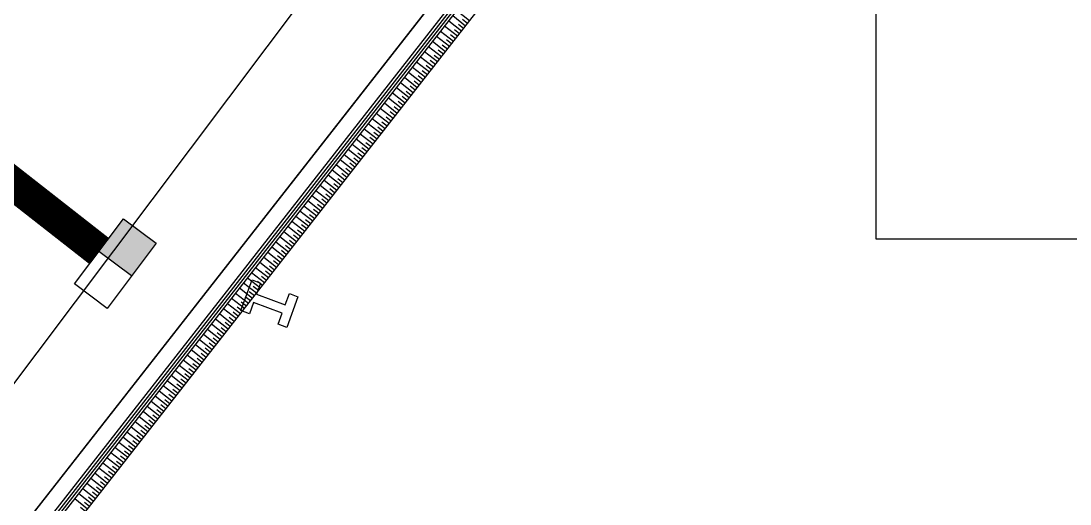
# Model space of a CAD drawing. Extents: x -111898 to 889894, y -2 to 1194865.
# Drawn here: x 553955 to 566820, y 919654 to 925577 of the extents above; entities that cross this region are included whole.
import ezdxf

# ---------------------------------------------------------------- set-up
doc = ezdxf.new("R2010")
doc.units = 0
doc.header["$LTSCALE"] = 10
doc.header["$MEASUREMENT"] = 0
doc.layers.get('Defpoints').update_dxf_attribs({"color": 210})
for name, color, linetype in [('0-WALL', 252, 'Continuous'), ('10平面$0$99平面图例外参$0$A-HATCH-2', 251, 'Continuous'), ('10平面$0$A-LIN-V', 9, 'Continuous'), ('Gps-ZF雨水', 4, 'TG_Y'), ('TWT_雨水口', 4, 'Continuous'), ('WALL', 252, 'Continuous')]:
    doc.layers.add(name, color=color, linetype=linetype)
doc.styles.add('TG_LINETYPE', font='SIMPLEX', dxfattribs={"width": 0.8, "height": 3.5, "bigfont": 'HZTXT'})
doc.linetypes.add('TG_Y', pattern='A,2,-0.3,["Y",TG_LINETYPE,S=0.1,R=0,X=-0.25,Y=-0.15],0', length=2.3)

# ---------------------------------------------------------------- blocks, each defined once
blk = doc.blocks.new('10平面$0$99平面图例外参$0$$LinePat$填挖边坡')
at = {"color": 0}
for p, q in [((0, 0), (0, -1500)), ((300, 0), (300, -600))]:
    blk.add_line(p, q, dxfattribs=at)
at = {"layer": 'Defpoints', "color": 0}
blk.add_point((600, 0), dxfattribs=at)
blk = doc.blocks.new('$TwtSys$00000424')
for p, q in [((-500, 250), (500, 250)), ((-500, -250), (-500, 250)), ((0, -250), (0, 250)), ((500, 250), (500, -250)), ((500, -250), (-500, -250))]:
    blk.add_line(p, q)
blk.add_solid([(0, 250), (500, 250), (0, -250), (500, -250)])

msp = doc.modelspace()

# ---------------------------------------------------------------- hatches: boundary and pattern name
at = {"layer": '0-WALL'}
h = msp.add_hatch(dxfattribs=at)
h.set_pattern_fill('草坪或沼泽', color=8, scale=400, angle=-0.200257)
h.set_pattern_definition([(359.79974, (-824318.4, 704905.5), (1605.5824, 1594.398), [240, -48, 64, -48, 240, -960]), (359.79974, (-824398.3, 704953.8), (1605.5824, 1594.398), [160, -120, 240, -120, 160, -800]), (359.79974, (-823836, 705591.9), (1605.5824, 1594.398), [200, -80, 200, -1120]), (359.79974, (-824634.9, 705914.7), (1605.5824, 1594.398), [80, -160, 80, -1280]), (89.79974, (-824474.9, 705914.1), (-1594.398, 1605.5824), [144, -1456]), (89.79974, (-823998.3, 704952.4), (-1594.398, 1605.5824), [160, -1440]), (89.79974, (-823596, 705591), (-1594.398, 1605.5824), [160, -1440]), (44.79974, (-823790.3, 704935.7), (5.5922, 1599.9902), [160, -2102.7417]), (134.79974, (-824206.3, 704937.2), (-1599.9902, 5.5922), [160, -2102.7417]), (63.23469, (-823838.3, 704943.9), (5.5922, 1599.99023), [160, -3417.7088]), (75.7635, (-823918.27, 704952.15), (5.59221, 1599.99023), [160, -6436.969]), (75.7635, (-823516.03, 705590.75), (5.59221, 1599.99023), [128, -6468.969]), (75.7635, (-824442.9, 705914), (5.59221, 1599.99023), [112, -6484.969]), (103.835987, (-824078.27, 704952.7), (5.59221, 1599.99023), [160, -6436.969]), (103.835987, (-823676.03, 705591.3), (5.59221, 1599.99023), [128, -6468.969]), (103.835987, (-824506.9, 705914.2), (5.59221, 1599.99023), [112, -6484.969]), (116.364795, (-824158.3, 704945), (5.5922, 1599.99023), [160, -3417.7069])])
edge = h.paths.add_edge_path()
edge.add_line((741503.08, 933538.38), (741712.87, 934018.57))
edge.add_line((741712.87, 934018.57), (745060.96, 941812.89))
edge.add_line((745060.96, 941812.89), (766890.86, 1001849.76))
edge.add_line((766890.86, 1001849.76), (760346.98, 1016169.02))
edge.add_line((760346.98, 1016169.02), (737579.78, 1026362.54))
edge.add_line((737579.78, 1026362.54), (720756.11, 1037729.77))
edge.add_line((720756.11, 1037729.77), (653654.65, 1067773.01))
edge.add_line((653654.65, 1067773.01), (467795.25, 820503.81))
edge.add_line((467795.25, 820503.81), (468143.58, 820404.89))
edge.add_line((468143.58, 820404.89), (647181.92, 1058601.18))
edge.add_line((647181.92, 1058601.18), (648464.56, 1058132.56))
edge.add_line((648464.56, 1058132.56), (650350.23, 1063296.8))
edge.add_line((650350.23, 1063296.8), (720796.15, 1037558.69))
edge.add_line((720796.15, 1037558.69), (718909.6, 1032395.07))
edge.add_line((718909.6, 1032395.07), (725484.49, 1029992.9))
edge.add_line((725484.49, 1029992.9), (726513.26, 1032808.65))
edge.add_line((726513.26, 1032808.65), (729331.07, 1031779.14))
edge.add_line((729331.07, 1031779.14), (728302.36, 1028963.46))
edge.add_line((728302.36, 1028963.46), (747084.56, 1022101.19))
edge.add_line((747084.56, 1022101.19), (755217.14, 1018452.95))
edge.add_arc((743028.5, 1006160.87), 17310.64, -14.619994, 45.242091, ccw=False)
edge.add_line((759778.64, 1001791.54), (760685.99, 1001458.08))
edge.add_line((760685.99, 1001458.08), (765094.65, 999847.31))
edge.add_line((765094.65, 999847.31), (740941.69, 933744.02))
edge.add_line((740941.69, 933744.02), (741503.08, 933538.38))

# ---------------------------------------------------------------- linework, layer by layer
for p, q in [((564439.71, 932754.25), (564439.71, 922906.92)), ((564439.71, 922906.92), (573181.91, 922906.92))]:
    msp.add_line(p, q, dxfattribs=at)
msp.add_lwpolyline([(538866.53, 897594.94), (540564.37, 902241.95), (583454.23, 957054.5), (585074.39, 956462.56), (585689.2, 958145.32, 0.20332738), (578593.17, 954034.59), (536751.57, 898367.67)], format="xyb", close=True, dxfattribs=at)
at = {"layer": '10平面$0$A-LIN-V', "color": 8}
msp.add_line((541012.29, 902010.93), (572771.16, 942592.39), dxfattribs=at)
at = {"layer": 'Gps-ZF雨水', "ltscale": 0.1, "const_width": 400}
msp.add_lwpolyline([(552423.39, 924704.58), (554913.74, 922755.65)], dxfattribs=at)
at = {"layer": 'WALL', "color": 8}
for p, q in [((540746.79, 902158.45), (572549.71, 942796.2)), ((540776.29, 902142.06), (572575.96, 942775.65)), ((540805.79, 902125.67), (572602.21, 942755.11)), ((540835.29, 902109.28), (572628.46, 942734.57))]:
    msp.add_line(p, q, dxfattribs=at)
msp.add_lwpolyline([(539724.47, 899943.12), (540564.37, 902241.95), (575898.74, 947392.18), (576134.99, 947207.29)], dxfattribs=at)
msp.add_lwpolyline([(557351.89, 922195.19), (557214.62, 921819.48), (557109.43, 921857.91), (557159.53, 921995.05), (556806.36, 922124.08), (556756.26, 921986.95), (556651.06, 922025.38), (556788.33, 922401.09), (556893.53, 922362.66), (556843.43, 922225.52), (557196.59, 922096.49), (557246.7, 922233.62)], close=True, dxfattribs=at)

# ---------------------------------------------------------------- block references
at = {"layer": '10平面$0$99平面图例外参$0$A-HATCH-2', "color": 8, "xscale": 0.133362719495067, "yscale": 0.1333333333333333, "zscale": 0.1333333333333333, "rotation": 231.9534248527314}
for p in [(559406.79, 925515.41), (559456.1, 925578.43), (559308.16, 925389.38), (559357.47, 925452.4), (559209.53, 925263.35), (559258.84, 925326.37), (559110.9, 925137.32), (559160.21, 925200.34), (559012.27, 925011.29), (559061.58, 925074.31), (558913.64, 924885.26), (558962.95, 924948.28), (558815.01, 924759.24), (558864.32, 924822.25), (558716.38, 924633.21), (558765.69, 924696.22), (558617.75, 924507.18), (558667.06, 924570.19), (558519.12, 924381.15), (558568.43, 924444.16), (558420.49, 924255.12), (558469.8, 924318.13), (558321.86, 924129.09), (558371.17, 924192.1), (558223.23, 924003.06), (558272.54, 924066.07), (558124.6, 923877.03), (558173.91, 923940.04), (558025.97, 923751), (558075.28, 923814.01), (557927.34, 923624.97), (557976.65, 923687.99), (557828.71, 923498.94), (557878.02, 923561.96), (557730.08, 923372.91), (557779.39, 923435.93), (557631.45, 923246.88), (557680.76, 923309.9), (557532.82, 923120.85), (557582.13, 923183.87), (557384.87, 922931.81), (557434.19, 922994.82), (557483.5, 923057.84), (557286.24, 922805.78), (557335.56, 922868.79), (557187.61, 922679.75), (557236.93, 922742.77), (557088.98, 922553.72), (557138.3, 922616.74), (556990.35, 922427.69), (557039.67, 922490.71), (556891.72, 922301.66), (556941.04, 922364.68), (556793.09, 922175.63), (556842.41, 922238.65), (556694.46, 922049.6), (556743.78, 922112.62), (556595.83, 921923.57), (556645.15, 921986.59), (556497.2, 921797.54), (556546.52, 921860.56), (556398.57, 921671.52), (556447.89, 921734.53), (556299.94, 921545.49), (556349.26, 921608.5), (556201.31, 921419.46), (556250.63, 921482.47), (556102.68, 921293.43), (556152, 921356.44), (556004.05, 921167.4), (556053.37, 921230.41), (555905.42, 921041.37), (555954.74, 921104.38), (555806.79, 920915.34), (555856.11, 920978.35), (555708.16, 920789.31), (555757.48, 920852.32), (555609.53, 920663.28), (555658.85, 920726.3), (555510.9, 920537.25), (555560.22, 920600.27), (555412.27, 920411.22), (555461.59, 920474.24), (555313.64, 920285.19), (555362.96, 920348.21), (555215.01, 920159.16), (555264.33, 920222.18), (555116.38, 920033.13), (555165.7, 920096.15), (554968.44, 919844.09), (555017.75, 919907.1), (555067.07, 919970.12), (554869.81, 919718.06), (554919.12, 919781.07), (554771.18, 919592.03), (554820.49, 919655.05)]:
    msp.add_blockref('10平面$0$99平面图例外参$0$$LinePat$填挖边坡', p, dxfattribs=at)
at = {"layer": 'TWT_雨水口', "rotation": 53.06993780917369}
msp.add_blockref('$TwtSys$00000424', (555110.65, 922601.54), dxfattribs=at)

doc.saveas('drawing.dxf')
